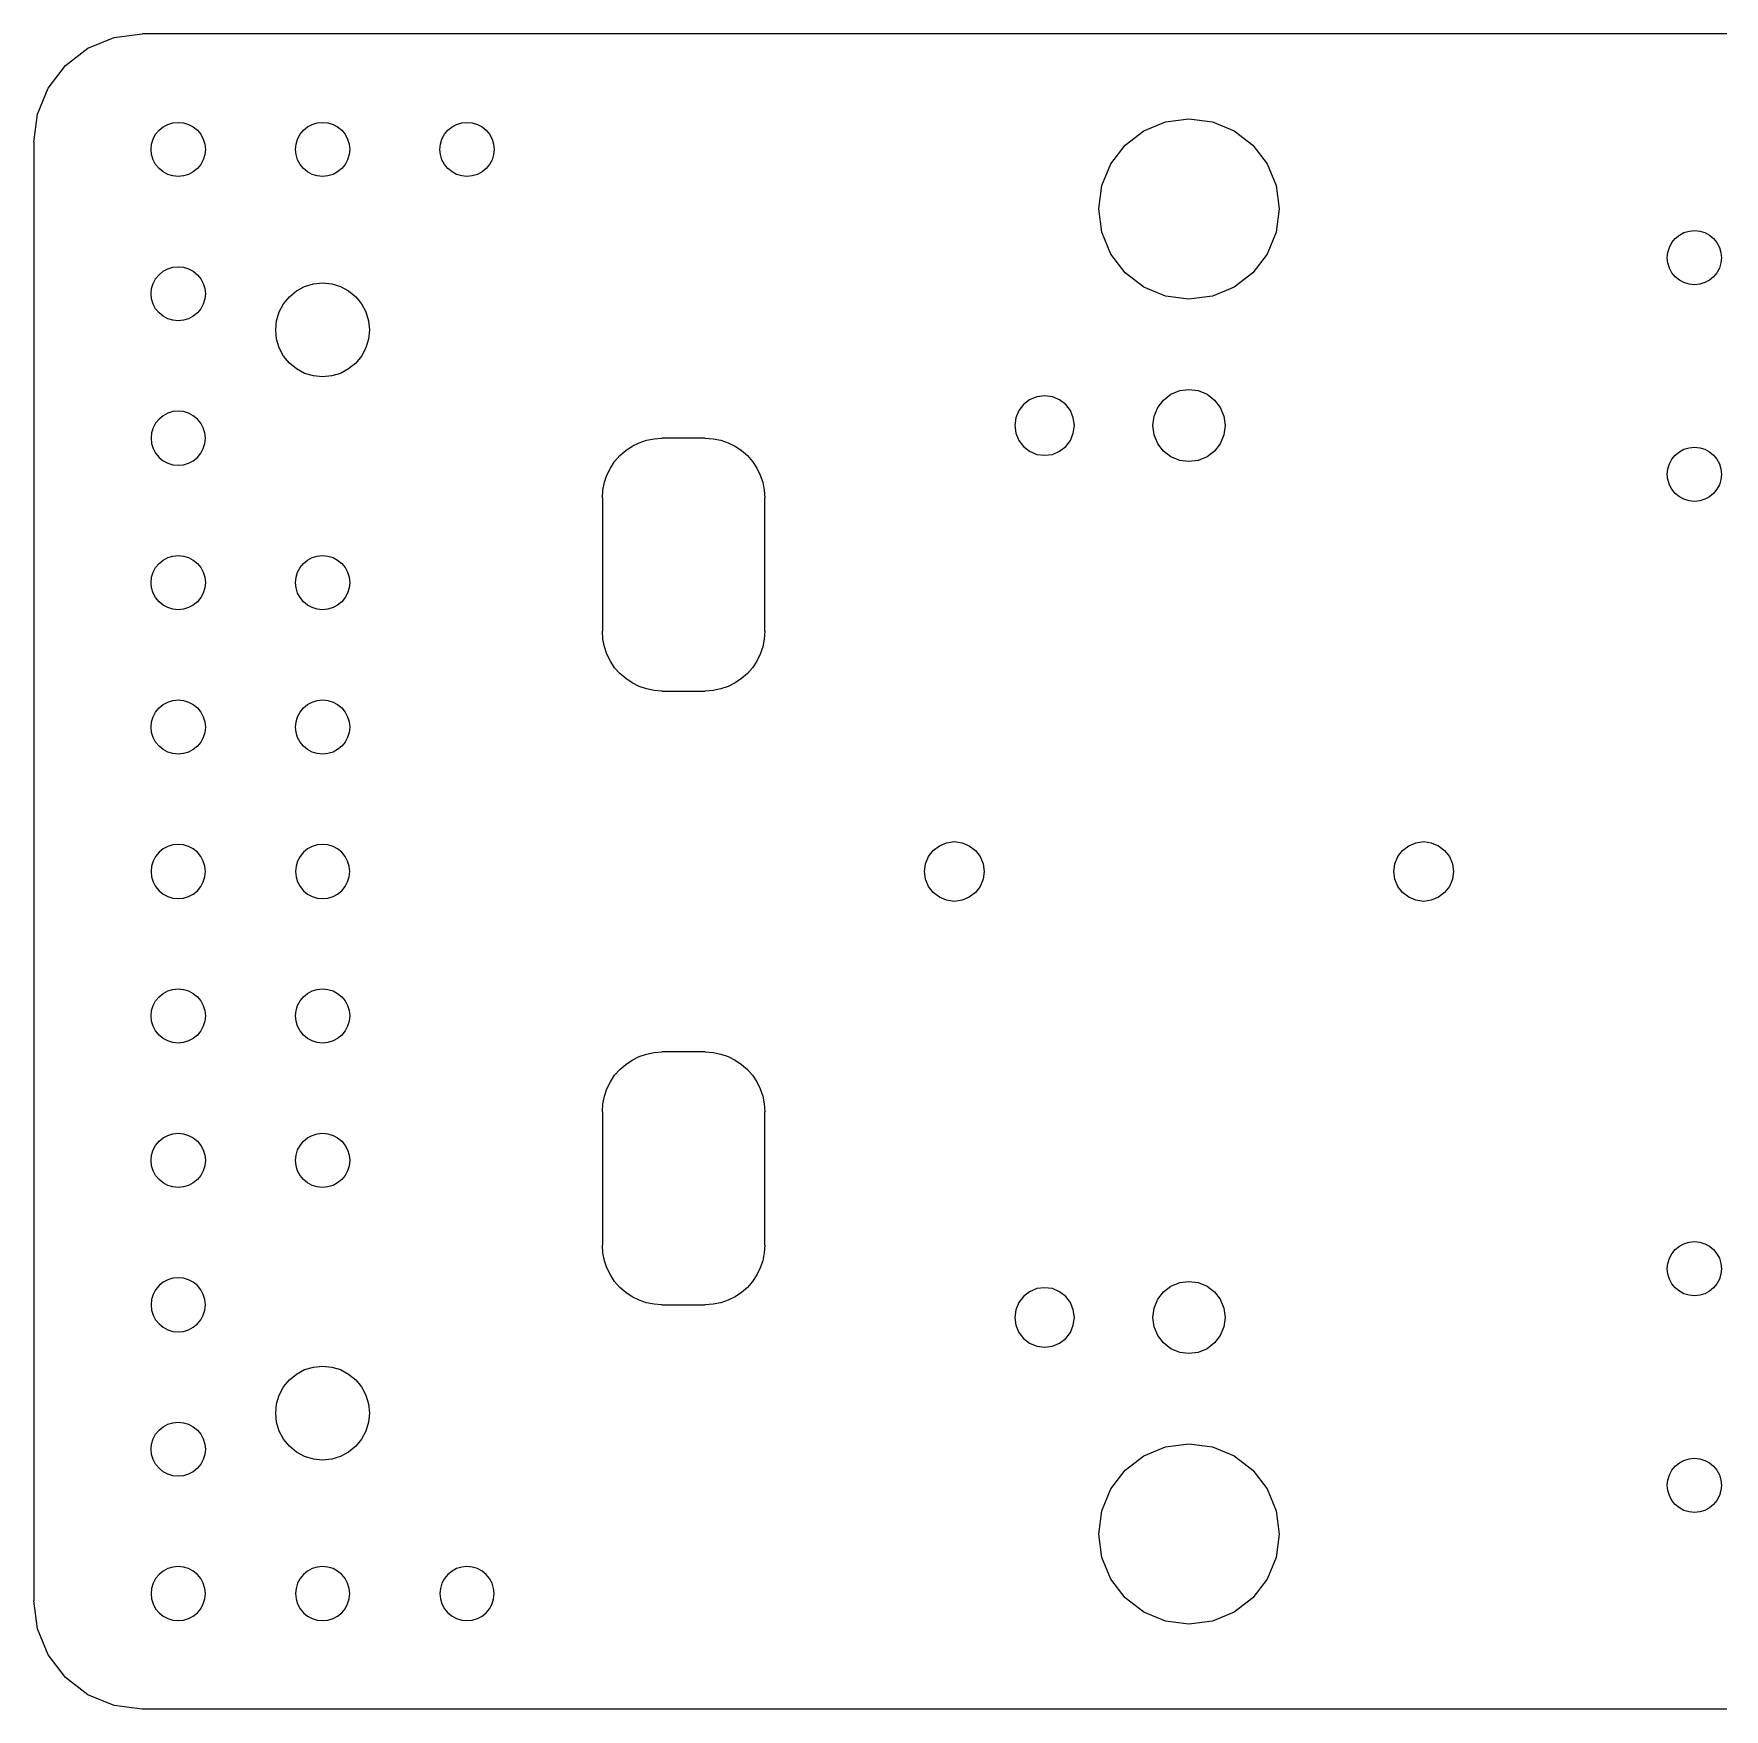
# Model space of a CAD drawing. Extents: x -207 to 207, y -72 to 72.
# Drawn here: x -206.8 to -100.4, y -52.7 to 52.7 of the extents above; entities that cross this region are included whole.
import ezdxf

# ---------------------------------------------------------------- set-up
doc = ezdxf.new("R2010")
doc.units = 0
doc.layers.get('0').update_dxf_attribs({"linetype": 'CONTINUOUS'})

msp = doc.modelspace()

# ---------------------------------------------------------------- linework, layer by layer
for p, q in [((-203.43, 51.82), (-201.79, 52.5)), ((-201.79, 52.5), (-200.02, 52.73)), ((-100.24, 52.73), (-200.02, 52.73)), ((-204.84, 50.74), (-203.43, 51.82)), ((-205.93, 49.32), (-204.84, 50.74)), ((-206.61, 47.68), (-205.93, 49.32)), ((-206.84, 45.91), (-206.61, 47.68)), ((-198.95, 46.66), (-198.7, 46.88)), ((-198.7, 46.88), (-198.4, 47.03)), ((-198.4, 47.03), (-198.08, 47.13)), ((-198.08, 47.13), (-197.75, 47.16)), ((-197.75, 47.16), (-197.42, 47.13)), ((-197.42, 47.13), (-197.1, 47.03)), ((-197.1, 47.03), (-196.8, 46.88)), ((-196.8, 46.88), (-196.54, 46.66)), ((-189.86, 46.66), (-189.6, 46.88)), ((-189.6, 46.88), (-189.31, 47.03)), ((-189.31, 47.03), (-188.99, 47.13)), ((-188.99, 47.13), (-188.66, 47.16)), ((-188.66, 47.16), (-188.32, 47.13)), ((-188.32, 47.13), (-188, 47.03)), ((-188, 47.03), (-187.71, 46.88)), ((-187.71, 46.88), (-187.45, 46.66)), ((-180.77, 46.66), (-180.51, 46.88)), ((-180.51, 46.88), (-180.22, 47.03)), ((-180.22, 47.03), (-179.9, 47.13)), ((-179.9, 47.13), (-179.57, 47.16)), ((-179.57, 47.16), (-179.23, 47.13)), ((-179.23, 47.13), (-178.91, 47.03)), ((-178.91, 47.03), (-178.62, 46.88)), ((-178.62, 46.88), (-178.36, 46.66)), ((-136.95, 46.63), (-135.58, 47.2)), ((-135.58, 47.2), (-134.11, 47.39)), ((-134.11, 47.39), (-132.63, 47.2)), ((-132.63, 47.2), (-131.26, 46.63)), ((-206.84, 45.91), (-206.84, -45.91)), ((-199.45, 45.46), (-199.42, 45.79)), ((-199.42, 45.79), (-199.32, 46.11)), ((-199.32, 46.11), (-199.17, 46.41)), ((-199.17, 46.41), (-198.95, 46.66)), ((-196.54, 46.66), (-196.33, 46.41)), ((-196.33, 46.41), (-196.17, 46.11)), ((-196.17, 46.11), (-196.08, 45.79)), ((-196.08, 45.79), (-196.04, 45.46)), ((-190.36, 45.46), (-190.33, 45.79)), ((-190.33, 45.79), (-190.23, 46.11)), ((-190.23, 46.11), (-190.07, 46.41)), ((-190.07, 46.41), (-189.86, 46.66)), ((-187.45, 46.66), (-187.24, 46.41)), ((-187.24, 46.41), (-187.08, 46.11)), ((-187.08, 46.11), (-186.98, 45.79)), ((-186.98, 45.79), (-186.95, 45.46)), ((-181.27, 45.46), (-181.24, 45.79)), ((-181.24, 45.79), (-181.14, 46.11)), ((-181.14, 46.11), (-180.98, 46.41)), ((-180.98, 46.41), (-180.77, 46.66)), ((-178.36, 46.66), (-178.15, 46.41)), ((-178.15, 46.41), (-177.99, 46.11)), ((-177.99, 46.11), (-177.89, 45.79)), ((-177.89, 45.79), (-177.86, 45.46)), ((-138.12, 45.73), (-136.95, 46.63)), ((-131.26, 46.63), (-130.09, 45.73)), ((-199.42, 45.13), (-199.45, 45.46)), ((-199.32, 44.81), (-199.42, 45.13)), ((-199.17, 44.51), (-199.32, 44.81)), ((-196.17, 44.81), (-196.33, 44.51)), ((-196.08, 45.13), (-196.17, 44.81)), ((-196.04, 45.46), (-196.08, 45.13)), ((-190.33, 45.13), (-190.36, 45.46)), ((-190.23, 44.81), (-190.33, 45.13)), ((-190.07, 44.51), (-190.23, 44.81)), ((-187.08, 44.81), (-187.24, 44.51)), ((-186.98, 45.13), (-187.08, 44.81)), ((-186.95, 45.46), (-186.98, 45.13)), ((-181.24, 45.13), (-181.27, 45.46)), ((-181.14, 44.81), (-181.24, 45.13)), ((-180.98, 44.51), (-181.14, 44.81)), ((-177.99, 44.81), (-178.15, 44.51)), ((-177.89, 45.13), (-177.99, 44.81)), ((-177.86, 45.46), (-177.89, 45.13)), ((-139.03, 44.55), (-138.12, 45.73)), ((-130.09, 45.73), (-129.18, 44.55)), ((-198.95, 44.25), (-199.17, 44.51)), ((-198.7, 44.04), (-198.95, 44.25)), ((-198.4, 43.88), (-198.7, 44.04)), ((-198.08, 43.79), (-198.4, 43.88)), ((-197.75, 43.75), (-198.08, 43.79)), ((-197.42, 43.79), (-197.75, 43.75)), ((-197.1, 43.88), (-197.42, 43.79)), ((-196.8, 44.04), (-197.1, 43.88)), ((-196.54, 44.25), (-196.8, 44.04)), ((-196.33, 44.51), (-196.54, 44.25)), ((-189.86, 44.25), (-190.07, 44.51)), ((-189.6, 44.04), (-189.86, 44.25)), ((-189.31, 43.88), (-189.6, 44.04)), ((-188.99, 43.79), (-189.31, 43.88)), ((-188.66, 43.75), (-188.99, 43.79)), ((-188.32, 43.79), (-188.66, 43.75)), ((-188, 43.88), (-188.32, 43.79)), ((-187.71, 44.04), (-188, 43.88)), ((-187.45, 44.25), (-187.71, 44.04)), ((-187.24, 44.51), (-187.45, 44.25)), ((-180.77, 44.25), (-180.98, 44.51)), ((-180.51, 44.04), (-180.77, 44.25)), ((-180.22, 43.88), (-180.51, 44.04)), ((-179.9, 43.79), (-180.22, 43.88)), ((-179.57, 43.75), (-179.9, 43.79)), ((-179.23, 43.79), (-179.57, 43.75)), ((-178.91, 43.88), (-179.23, 43.79)), ((-178.62, 44.04), (-178.91, 43.88)), ((-178.36, 44.25), (-178.62, 44.04)), ((-178.15, 44.51), (-178.36, 44.25)), ((-139.59, 43.18), (-139.03, 44.55)), ((-129.18, 44.55), (-128.62, 43.18)), ((-139.79, 41.71), (-139.59, 43.18)), ((-128.62, 43.18), (-128.42, 41.71)), ((-139.59, 40.24), (-139.79, 41.71)), ((-128.42, 41.71), (-128.62, 40.24)), ((-139.03, 38.87), (-139.59, 40.24)), ((-128.62, 40.24), (-129.18, 38.87)), ((-103.86, 39.29), (-103.7, 39.59)), ((-103.7, 39.59), (-103.49, 39.85)), ((-103.49, 39.85), (-103.23, 40.06)), ((-103.23, 40.06), (-102.94, 40.22)), ((-102.94, 40.22), (-102.62, 40.31)), ((-102.62, 40.31), (-102.28, 40.35)), ((-102.28, 40.35), (-101.95, 40.31)), ((-101.95, 40.31), (-101.63, 40.22)), ((-101.63, 40.22), (-101.34, 40.06)), ((-101.34, 40.06), (-101.08, 39.85)), ((-101.08, 39.85), (-100.87, 39.59)), ((-100.87, 39.59), (-100.71, 39.29)), ((-138.12, 37.69), (-139.03, 38.87)), ((-129.18, 38.87), (-130.09, 37.69)), ((-103.99, 38.64), (-103.96, 38.97)), ((-103.96, 38.31), (-103.99, 38.64)), ((-103.96, 38.97), (-103.86, 39.29)), ((-100.71, 39.29), (-100.61, 38.97)), ((-100.61, 38.97), (-100.58, 38.64)), ((-100.58, 38.64), (-100.61, 38.31)), ((-199.32, 37.02), (-199.17, 37.31)), ((-199.17, 37.31), (-198.95, 37.57)), ((-198.95, 37.57), (-198.7, 37.79)), ((-198.7, 37.79), (-198.4, 37.94)), ((-198.4, 37.94), (-198.08, 38.04)), ((-198.08, 38.04), (-197.75, 38.07)), ((-197.75, 38.07), (-197.42, 38.04)), ((-197.42, 38.04), (-197.1, 37.94)), ((-197.1, 37.94), (-196.8, 37.79)), ((-196.8, 37.79), (-196.54, 37.57)), ((-196.54, 37.57), (-196.33, 37.31)), ((-196.33, 37.31), (-196.17, 37.02)), ((-136.95, 36.79), (-138.12, 37.69)), ((-130.09, 37.69), (-131.26, 36.79)), ((-103.86, 37.99), (-103.96, 38.31)), ((-103.7, 37.69), (-103.86, 37.99)), ((-103.49, 37.44), (-103.7, 37.69)), ((-103.23, 37.22), (-103.49, 37.44)), ((-101.08, 37.44), (-101.34, 37.22)), ((-100.87, 37.69), (-101.08, 37.44)), ((-100.71, 37.99), (-100.87, 37.69)), ((-100.61, 38.31), (-100.71, 37.99)), ((-199.45, 36.37), (-199.42, 36.7)), ((-199.42, 36.04), (-199.45, 36.37)), ((-199.42, 36.7), (-199.32, 37.02)), ((-196.17, 37.02), (-196.08, 36.7)), ((-196.08, 36.7), (-196.04, 36.37)), ((-196.04, 36.37), (-196.08, 36.04)), ((-190.75, 36.18), (-190.3, 36.55)), ((-190.3, 36.55), (-189.79, 36.82)), ((-189.79, 36.82), (-189.23, 36.99)), ((-189.23, 36.99), (-188.66, 37.05)), ((-188.66, 37.05), (-188.08, 36.99)), ((-188.08, 36.99), (-187.53, 36.82)), ((-187.53, 36.82), (-187.02, 36.55)), ((-187.02, 36.55), (-186.57, 36.18)), ((-135.58, 36.22), (-136.95, 36.79)), ((-134.11, 36.03), (-135.58, 36.22)), ((-132.63, 36.22), (-134.11, 36.03)), ((-131.26, 36.79), (-132.63, 36.22)), ((-102.94, 37.07), (-103.23, 37.22)), ((-102.62, 36.97), (-102.94, 37.07)), ((-102.28, 36.94), (-102.62, 36.97)), ((-101.95, 36.97), (-102.28, 36.94)), ((-101.63, 37.07), (-101.95, 36.97)), ((-101.34, 37.22), (-101.63, 37.07)), ((-199.32, 35.72), (-199.42, 36.04)), ((-199.17, 35.42), (-199.32, 35.72)), ((-198.95, 35.16), (-199.17, 35.42)), ((-198.7, 34.95), (-198.95, 35.16)), ((-196.54, 35.16), (-196.8, 34.95)), ((-196.33, 35.42), (-196.54, 35.16)), ((-196.17, 35.72), (-196.33, 35.42)), ((-196.08, 36.04), (-196.17, 35.72)), ((-191.56, 34.67), (-191.39, 35.23)), ((-191.39, 35.23), (-191.11, 35.74)), ((-191.11, 35.74), (-190.75, 36.18)), ((-186.57, 36.18), (-186.2, 35.74)), ((-186.2, 35.74), (-185.93, 35.23)), ((-185.93, 35.23), (-185.76, 34.67)), ((-198.4, 34.79), (-198.7, 34.95)), ((-198.08, 34.7), (-198.4, 34.79)), ((-197.75, 34.66), (-198.08, 34.7)), ((-197.42, 34.7), (-197.75, 34.66)), ((-197.1, 34.79), (-197.42, 34.7)), ((-196.8, 34.95), (-197.1, 34.79)), ((-191.61, 34.09), (-191.56, 34.67)), ((-191.56, 33.52), (-191.61, 34.09)), ((-185.76, 34.67), (-185.7, 34.09)), ((-185.7, 34.09), (-185.76, 33.52)), ((-191.39, 32.96), (-191.56, 33.52)), ((-185.76, 33.52), (-185.93, 32.96)), ((-191.11, 32.45), (-191.39, 32.96)), ((-190.75, 32.01), (-191.11, 32.45)), ((-190.3, 31.64), (-190.75, 32.01)), ((-186.57, 32.01), (-187.02, 31.64)), ((-186.2, 32.45), (-186.57, 32.01)), ((-185.93, 32.96), (-186.2, 32.45)), ((-189.79, 31.36), (-190.3, 31.64)), ((-189.23, 31.2), (-189.79, 31.36)), ((-188.66, 31.14), (-189.23, 31.2)), ((-188.08, 31.2), (-188.66, 31.14)), ((-187.53, 31.36), (-188.08, 31.2)), ((-187.02, 31.64), (-187.53, 31.36)), ((-143.68, 29.88), (-144.14, 29.7)), ((-143.2, 29.95), (-143.68, 29.88)), ((-142.71, 29.88), (-143.2, 29.95)), ((-142.26, 29.7), (-142.71, 29.88)), ((-135.71, 29.68), (-135.24, 30.04)), ((-135.24, 30.04), (-134.69, 30.27)), ((-134.69, 30.27), (-134.11, 30.34)), ((-134.11, 30.34), (-133.52, 30.27)), ((-133.52, 30.27), (-132.97, 30.04)), ((-132.97, 30.04), (-132.5, 29.68)), ((-198.4, 28.85), (-198.7, 28.69)), ((-198.08, 28.95), (-198.4, 28.85)), ((-197.75, 28.98), (-198.08, 28.95)), ((-197.42, 28.95), (-197.75, 28.98)), ((-197.1, 28.85), (-197.42, 28.95)), ((-196.8, 28.69), (-197.1, 28.85)), ((-144.82, 29.01), (-145.01, 28.56)), ((-144.52, 29.4), (-144.82, 29.01)), ((-144.14, 29.7), (-144.52, 29.4)), ((-141.87, 29.4), (-142.26, 29.7)), ((-141.57, 29.01), (-141.87, 29.4)), ((-141.39, 28.56), (-141.57, 29.01)), ((-136.3, 28.66), (-136.07, 29.21)), ((-136.07, 29.21), (-135.71, 29.68)), ((-132.5, 29.68), (-132.14, 29.21)), ((-132.14, 29.21), (-131.91, 28.66)), ((-199.32, 27.93), (-199.42, 27.61)), ((-199.17, 28.22), (-199.32, 27.93)), ((-198.95, 28.48), (-199.17, 28.22)), ((-198.7, 28.69), (-198.95, 28.48)), ((-196.54, 28.48), (-196.8, 28.69)), ((-196.33, 28.22), (-196.54, 28.48)), ((-196.17, 27.93), (-196.33, 28.22)), ((-196.08, 27.61), (-196.17, 27.93)), ((-145.01, 28.56), (-145.07, 28.07)), ((-145.07, 28.07), (-145.01, 27.59)), ((-141.32, 28.07), (-141.39, 28.56)), ((-141.39, 27.59), (-141.32, 28.07)), ((-136.38, 28.07), (-136.3, 28.66)), ((-136.3, 27.48), (-136.38, 28.07)), ((-131.91, 28.66), (-131.83, 28.07)), ((-131.83, 28.07), (-131.91, 27.48)), ((-199.42, 27.61), (-199.45, 27.28)), ((-199.45, 27.28), (-199.42, 26.94)), ((-199.42, 26.94), (-199.32, 26.62)), ((-199.32, 26.62), (-199.17, 26.33)), ((-196.33, 26.33), (-196.17, 26.62)), ((-196.17, 26.62), (-196.08, 26.94)), ((-196.04, 27.28), (-196.08, 27.61)), ((-196.08, 26.94), (-196.04, 27.28)), ((-169.57, 26.5), (-169.17, 26.77)), ((-169.17, 26.77), (-168.73, 26.99)), ((-168.73, 26.99), (-168.26, 27.15)), ((-168.26, 27.15), (-167.78, 27.24)), ((-167.78, 27.24), (-167.29, 27.28)), ((-164.56, 27.28), (-167.29, 27.28)), ((-164.56, 27.28), (-164.07, 27.24)), ((-164.07, 27.24), (-163.59, 27.15)), ((-163.59, 27.15), (-163.13, 26.99)), ((-163.13, 26.99), (-162.69, 26.77)), ((-162.69, 26.77), (-162.28, 26.5)), ((-145.01, 27.59), (-144.82, 27.13)), ((-144.82, 27.13), (-144.52, 26.75)), ((-144.52, 26.75), (-144.14, 26.45)), ((-142.26, 26.45), (-141.87, 26.75)), ((-141.87, 26.75), (-141.57, 27.13)), ((-141.57, 27.13), (-141.39, 27.59)), ((-136.07, 26.93), (-136.3, 27.48)), ((-135.71, 26.46), (-136.07, 26.93)), ((-132.14, 26.93), (-132.5, 26.46)), ((-131.91, 27.48), (-132.14, 26.93)), ((-102.94, 26.58), (-102.62, 26.67)), ((-102.62, 26.67), (-102.28, 26.71)), ((-102.28, 26.71), (-101.95, 26.67)), ((-101.95, 26.67), (-101.63, 26.58)), ((-199.17, 26.33), (-198.95, 26.07)), ((-198.95, 26.07), (-198.7, 25.86)), ((-198.7, 25.86), (-198.4, 25.7)), ((-198.4, 25.7), (-198.08, 25.6)), ((-198.08, 25.6), (-197.75, 25.57)), ((-197.75, 25.57), (-197.42, 25.6)), ((-197.42, 25.6), (-197.1, 25.7)), ((-197.1, 25.7), (-196.8, 25.86)), ((-196.8, 25.86), (-196.54, 26.07)), ((-196.54, 26.07), (-196.33, 26.33)), ((-170.54, 25.4), (-170.27, 25.81)), ((-170.27, 25.81), (-169.94, 26.18)), ((-169.94, 26.18), (-169.57, 26.5)), ((-162.28, 26.5), (-161.91, 26.18)), ((-161.91, 26.18), (-161.59, 25.81)), ((-161.59, 25.81), (-161.32, 25.4)), ((-144.14, 26.45), (-143.68, 26.26)), ((-143.68, 26.26), (-143.2, 26.2)), ((-143.2, 26.2), (-142.71, 26.26)), ((-142.71, 26.26), (-142.26, 26.45)), ((-135.24, 26.1), (-135.71, 26.46)), ((-134.69, 25.88), (-135.24, 26.1)), ((-134.11, 25.8), (-134.69, 25.88)), ((-133.52, 25.88), (-134.11, 25.8)), ((-132.97, 26.1), (-133.52, 25.88)), ((-132.5, 26.46), (-132.97, 26.1)), ((-103.96, 25.34), (-103.86, 25.66)), ((-103.86, 25.66), (-103.7, 25.95)), ((-103.7, 25.95), (-103.49, 26.21)), ((-103.49, 26.21), (-103.23, 26.42)), ((-103.23, 26.42), (-102.94, 26.58)), ((-101.63, 26.58), (-101.34, 26.42)), ((-101.34, 26.42), (-101.08, 26.21)), ((-101.08, 26.21), (-100.87, 25.95)), ((-100.87, 25.95), (-100.71, 25.66)), ((-100.71, 25.66), (-100.61, 25.34)), ((-171.01, 24.01), (-170.91, 24.5)), ((-170.91, 24.5), (-170.76, 24.96)), ((-170.76, 24.96), (-170.54, 25.4)), ((-161.32, 25.4), (-161.1, 24.96)), ((-161.1, 24.96), (-160.94, 24.5)), ((-160.94, 24.5), (-160.85, 24.01)), ((-103.99, 25), (-103.96, 25.34)), ((-103.96, 24.67), (-103.99, 25)), ((-103.86, 24.35), (-103.96, 24.67)), ((-100.61, 24.67), (-100.71, 24.35)), ((-100.61, 25.34), (-100.58, 25)), ((-100.58, 25), (-100.61, 24.67)), ((-171.04, 23.53), (-171.01, 24.01)), ((-171.04, 23.53), (-171.04, 15.12)), ((-160.85, 24.01), (-160.81, 23.53)), ((-160.81, 15.12), (-160.81, 23.53)), ((-103.7, 24.06), (-103.86, 24.35)), ((-103.49, 23.8), (-103.7, 24.06)), ((-103.23, 23.59), (-103.49, 23.8)), ((-102.94, 23.43), (-103.23, 23.59)), ((-102.62, 23.33), (-102.94, 23.43)), ((-101.63, 23.43), (-101.95, 23.33)), ((-101.34, 23.59), (-101.63, 23.43)), ((-101.08, 23.8), (-101.34, 23.59)), ((-100.87, 24.06), (-101.08, 23.8)), ((-100.71, 24.35), (-100.87, 24.06)), ((-102.28, 23.3), (-102.62, 23.33)), ((-101.95, 23.33), (-102.28, 23.3)), ((-199.17, 19.13), (-198.95, 19.39)), ((-198.95, 19.39), (-198.7, 19.6)), ((-198.7, 19.6), (-198.4, 19.76)), ((-198.4, 19.76), (-198.08, 19.86)), ((-198.08, 19.86), (-197.75, 19.89)), ((-197.75, 19.89), (-197.42, 19.86)), ((-197.42, 19.86), (-197.1, 19.76)), ((-197.1, 19.76), (-196.8, 19.6)), ((-196.8, 19.6), (-196.54, 19.39)), ((-196.54, 19.39), (-196.33, 19.13)), ((-190.07, 19.13), (-189.86, 19.39)), ((-189.86, 19.39), (-189.6, 19.6)), ((-189.6, 19.6), (-189.31, 19.76)), ((-189.31, 19.76), (-188.99, 19.86)), ((-188.99, 19.86), (-188.66, 19.89)), ((-188.66, 19.89), (-188.32, 19.86)), ((-188.32, 19.86), (-188, 19.76)), ((-188, 19.76), (-187.71, 19.6)), ((-187.71, 19.6), (-187.45, 19.39)), ((-187.45, 19.39), (-187.24, 19.13)), ((-199.45, 18.18), (-199.42, 18.52)), ((-199.42, 17.85), (-199.45, 18.18)), ((-199.42, 18.52), (-199.32, 18.84)), ((-199.32, 18.84), (-199.17, 19.13)), ((-196.33, 19.13), (-196.17, 18.84)), ((-196.17, 18.84), (-196.08, 18.52)), ((-196.08, 18.52), (-196.04, 18.18)), ((-196.04, 18.18), (-196.08, 17.85)), ((-190.36, 18.18), (-190.33, 18.52)), ((-190.33, 17.85), (-190.36, 18.18)), ((-190.33, 18.52), (-190.23, 18.84)), ((-190.23, 18.84), (-190.07, 19.13)), ((-187.24, 19.13), (-187.08, 18.84)), ((-187.08, 18.84), (-186.98, 18.52)), ((-186.98, 18.52), (-186.95, 18.18)), ((-186.95, 18.18), (-186.98, 17.85)), ((-199.32, 17.53), (-199.42, 17.85)), ((-199.17, 17.24), (-199.32, 17.53)), ((-198.95, 16.98), (-199.17, 17.24)), ((-196.33, 17.24), (-196.54, 16.98)), ((-196.17, 17.53), (-196.33, 17.24)), ((-196.08, 17.85), (-196.17, 17.53)), ((-190.23, 17.53), (-190.33, 17.85)), ((-190.07, 17.24), (-190.23, 17.53)), ((-189.86, 16.98), (-190.07, 17.24)), ((-187.24, 17.24), (-187.45, 16.98)), ((-187.08, 17.53), (-187.24, 17.24)), ((-186.98, 17.85), (-187.08, 17.53)), ((-198.7, 16.77), (-198.95, 16.98)), ((-198.4, 16.61), (-198.7, 16.77)), ((-198.08, 16.51), (-198.4, 16.61)), ((-197.75, 16.48), (-198.08, 16.51)), ((-197.42, 16.51), (-197.75, 16.48)), ((-197.1, 16.61), (-197.42, 16.51)), ((-196.8, 16.77), (-197.1, 16.61)), ((-196.54, 16.98), (-196.8, 16.77)), ((-189.6, 16.77), (-189.86, 16.98)), ((-189.31, 16.61), (-189.6, 16.77)), ((-188.99, 16.51), (-189.31, 16.61)), ((-188.66, 16.48), (-188.99, 16.51)), ((-188.32, 16.51), (-188.66, 16.48)), ((-188, 16.61), (-188.32, 16.51)), ((-187.71, 16.77), (-188, 16.61)), ((-187.45, 16.98), (-187.71, 16.77)), ((-171.01, 14.63), (-171.04, 15.12)), ((-160.81, 15.12), (-160.85, 14.63)), ((-170.91, 14.14), (-171.01, 14.63)), ((-170.76, 13.68), (-170.91, 14.14)), ((-160.94, 14.14), (-161.1, 13.68)), ((-160.85, 14.63), (-160.94, 14.14)), ((-170.54, 13.24), (-170.76, 13.68)), ((-170.27, 12.83), (-170.54, 13.24)), ((-169.94, 12.46), (-170.27, 12.83)), ((-161.59, 12.83), (-161.91, 12.46)), ((-161.32, 13.24), (-161.59, 12.83)), ((-161.1, 13.68), (-161.32, 13.24)), ((-169.57, 12.14), (-169.94, 12.46)), ((-169.17, 11.87), (-169.57, 12.14)), ((-168.73, 11.65), (-169.17, 11.87)), ((-162.69, 11.87), (-163.13, 11.65)), ((-162.28, 12.14), (-162.69, 11.87)), ((-161.91, 12.46), (-162.28, 12.14)), ((-198.7, 10.51), (-198.4, 10.67)), ((-198.4, 10.67), (-198.08, 10.76)), ((-198.08, 10.76), (-197.75, 10.8)), ((-197.75, 10.8), (-197.42, 10.76)), ((-197.42, 10.76), (-197.1, 10.67)), ((-197.1, 10.67), (-196.8, 10.51)), ((-189.6, 10.51), (-189.31, 10.67)), ((-189.31, 10.67), (-188.99, 10.76)), ((-188.99, 10.76), (-188.66, 10.8)), ((-188.66, 10.8), (-188.32, 10.76)), ((-188.32, 10.76), (-188, 10.67)), ((-188, 10.67), (-187.71, 10.51)), ((-168.26, 11.49), (-168.73, 11.65)), ((-167.78, 11.4), (-168.26, 11.49)), ((-167.29, 11.36), (-167.78, 11.4)), ((-167.29, 11.36), (-164.56, 11.36)), ((-164.07, 11.4), (-164.56, 11.36)), ((-163.59, 11.49), (-164.07, 11.4)), ((-163.13, 11.65), (-163.59, 11.49)), ((-199.42, 9.42), (-199.32, 9.74)), ((-199.32, 9.74), (-199.17, 10.04)), ((-199.17, 10.04), (-198.95, 10.3)), ((-198.95, 10.3), (-198.7, 10.51)), ((-196.8, 10.51), (-196.54, 10.3)), ((-196.54, 10.3), (-196.33, 10.04)), ((-196.33, 10.04), (-196.17, 9.74)), ((-196.17, 9.74), (-196.08, 9.42)), ((-190.33, 9.42), (-190.23, 9.74)), ((-190.23, 9.74), (-190.07, 10.04)), ((-190.07, 10.04), (-189.86, 10.3)), ((-189.86, 10.3), (-189.6, 10.51)), ((-187.71, 10.51), (-187.45, 10.3)), ((-187.45, 10.3), (-187.24, 10.04)), ((-187.24, 10.04), (-187.08, 9.74)), ((-187.08, 9.74), (-186.98, 9.42)), ((-199.45, 9.09), (-199.42, 9.42)), ((-199.42, 8.76), (-199.45, 9.09)), ((-199.32, 8.44), (-199.42, 8.76)), ((-196.08, 8.76), (-196.17, 8.44)), ((-196.08, 9.42), (-196.04, 9.09)), ((-196.04, 9.09), (-196.08, 8.76)), ((-190.36, 9.09), (-190.33, 9.42)), ((-190.33, 8.76), (-190.36, 9.09)), ((-190.23, 8.44), (-190.33, 8.76)), ((-186.98, 8.76), (-187.08, 8.44)), ((-186.98, 9.42), (-186.95, 9.09)), ((-186.95, 9.09), (-186.98, 8.76)), ((-199.17, 8.14), (-199.32, 8.44)), ((-198.95, 7.89), (-199.17, 8.14)), ((-198.7, 7.67), (-198.95, 7.89)), ((-198.4, 7.52), (-198.7, 7.67)), ((-198.08, 7.42), (-198.4, 7.52)), ((-197.1, 7.52), (-197.42, 7.42)), ((-196.8, 7.67), (-197.1, 7.52)), ((-196.54, 7.89), (-196.8, 7.67)), ((-196.33, 8.14), (-196.54, 7.89)), ((-196.17, 8.44), (-196.33, 8.14)), ((-190.07, 8.14), (-190.23, 8.44)), ((-189.86, 7.89), (-190.07, 8.14)), ((-189.6, 7.67), (-189.86, 7.89)), ((-189.31, 7.52), (-189.6, 7.67)), ((-188.99, 7.42), (-189.31, 7.52)), ((-188, 7.52), (-188.32, 7.42)), ((-187.71, 7.67), (-188, 7.52)), ((-187.45, 7.89), (-187.71, 7.67)), ((-187.24, 8.14), (-187.45, 7.89)), ((-187.08, 8.44), (-187.24, 8.14)), ((-197.75, 7.39), (-198.08, 7.42)), ((-197.42, 7.42), (-197.75, 7.39)), ((-188.66, 7.39), (-188.99, 7.42)), ((-188.32, 7.42), (-188.66, 7.39)), ((-198.95, 1.21), (-199.17, 0.95)), ((-198.7, 1.42), (-198.95, 1.21)), ((-198.4, 1.57), (-198.7, 1.42)), ((-198.08, 1.67), (-198.4, 1.57)), ((-197.75, 1.7), (-198.08, 1.67)), ((-197.42, 1.67), (-197.75, 1.7)), ((-197.1, 1.57), (-197.42, 1.67)), ((-196.8, 1.42), (-197.1, 1.57)), ((-196.54, 1.21), (-196.8, 1.42)), ((-196.33, 0.95), (-196.54, 1.21)), ((-189.86, 1.21), (-190.07, 0.95)), ((-189.6, 1.42), (-189.86, 1.21)), ((-189.31, 1.57), (-189.6, 1.42)), ((-188.99, 1.67), (-189.31, 1.57)), ((-188.66, 1.7), (-188.99, 1.67)), ((-188.32, 1.67), (-188.66, 1.7)), ((-188, 1.57), (-188.32, 1.67)), ((-187.71, 1.42), (-188, 1.57)), ((-187.45, 1.21), (-187.71, 1.42)), ((-187.24, 0.95), (-187.45, 1.21)), ((-150.5, 0.94), (-150.21, 1.33)), ((-150.21, 1.33), (-149.82, 1.62)), ((-149.82, 1.62), (-149.37, 1.81)), ((-149.37, 1.81), (-148.88, 1.88)), ((-148.88, 1.88), (-148.39, 1.81)), ((-148.39, 1.81), (-147.94, 1.62)), ((-147.94, 1.62), (-147.55, 1.33)), ((-147.55, 1.33), (-147.26, 0.94)), ((-120.96, 0.94), (-120.66, 1.33)), ((-120.66, 1.33), (-120.27, 1.62)), ((-120.27, 1.62), (-119.82, 1.81)), ((-119.82, 1.81), (-119.33, 1.88)), ((-119.33, 1.88), (-118.85, 1.81)), ((-118.85, 1.81), (-118.39, 1.62)), ((-118.39, 1.62), (-118.01, 1.33)), ((-118.01, 1.33), (-117.71, 0.94)), ((-199.42, 0.33), (-199.45, 0)), ((-199.32, 0.65), (-199.42, 0.33)), ((-199.17, 0.95), (-199.32, 0.65)), ((-196.17, 0.65), (-196.33, 0.95)), ((-196.08, 0.33), (-196.17, 0.65)), ((-196.04, 0), (-196.08, 0.33)), ((-190.33, 0.33), (-190.36, 0)), ((-190.23, 0.65), (-190.33, 0.33)), ((-190.07, 0.95), (-190.23, 0.65)), ((-187.08, 0.65), (-187.24, 0.95)), ((-186.98, 0.33), (-187.08, 0.65)), ((-186.95, 0), (-186.98, 0.33)), ((-150.76, 0), (-150.69, 0.49)), ((-150.69, 0.49), (-150.5, 0.94)), ((-147.26, 0.94), (-147.07, 0.49)), ((-147.07, 0.49), (-147, 0)), ((-121.21, 0), (-121.14, 0.49)), ((-121.14, 0.49), (-120.96, 0.94)), ((-117.71, 0.94), (-117.52, 0.49)), ((-117.52, 0.49), (-117.46, 0)), ((-199.45, 0), (-199.42, -0.33)), ((-199.42, -0.33), (-199.32, -0.65)), ((-199.32, -0.65), (-199.17, -0.95)), ((-199.17, -0.95), (-198.95, -1.21)), ((-196.54, -1.21), (-196.33, -0.95)), ((-196.33, -0.95), (-196.17, -0.65)), ((-196.17, -0.65), (-196.08, -0.33)), ((-196.08, -0.33), (-196.04, 0)), ((-190.36, 0), (-190.33, -0.33)), ((-190.33, -0.33), (-190.23, -0.65)), ((-190.23, -0.65), (-190.07, -0.95)), ((-190.07, -0.95), (-189.86, -1.21)), ((-187.45, -1.21), (-187.24, -0.95)), ((-187.24, -0.95), (-187.08, -0.65)), ((-187.08, -0.65), (-186.98, -0.33)), ((-186.98, -0.33), (-186.95, 0)), ((-150.69, -0.49), (-150.76, 0)), ((-150.5, -0.94), (-150.69, -0.49)), ((-150.21, -1.33), (-150.5, -0.94)), ((-147.26, -0.94), (-147.55, -1.33)), ((-147.07, -0.49), (-147.26, -0.94)), ((-147, 0), (-147.07, -0.49)), ((-121.14, -0.49), (-121.21, 0)), ((-120.96, -0.94), (-121.14, -0.49)), ((-120.66, -1.33), (-120.96, -0.94)), ((-117.71, -0.94), (-118.01, -1.33)), ((-117.52, -0.49), (-117.71, -0.94)), ((-117.46, 0), (-117.52, -0.49)), ((-198.95, -1.21), (-198.7, -1.42)), ((-198.7, -1.42), (-198.4, -1.57)), ((-198.4, -1.57), (-198.08, -1.67)), ((-198.08, -1.67), (-197.75, -1.7)), ((-197.75, -1.7), (-197.42, -1.67)), ((-197.42, -1.67), (-197.1, -1.57)), ((-197.1, -1.57), (-196.8, -1.42)), ((-196.8, -1.42), (-196.54, -1.21)), ((-189.86, -1.21), (-189.6, -1.42)), ((-189.6, -1.42), (-189.31, -1.57)), ((-189.31, -1.57), (-188.99, -1.67)), ((-188.99, -1.67), (-188.66, -1.7)), ((-188.66, -1.7), (-188.32, -1.67)), ((-188.32, -1.67), (-188, -1.57)), ((-188, -1.57), (-187.71, -1.42)), ((-187.71, -1.42), (-187.45, -1.21)), ((-149.82, -1.62), (-150.21, -1.33)), ((-149.37, -1.81), (-149.82, -1.62)), ((-148.88, -1.88), (-149.37, -1.81)), ((-148.39, -1.81), (-148.88, -1.88)), ((-147.94, -1.62), (-148.39, -1.81)), ((-147.55, -1.33), (-147.94, -1.62)), ((-120.27, -1.62), (-120.66, -1.33)), ((-119.82, -1.81), (-120.27, -1.62)), ((-119.33, -1.88), (-119.82, -1.81)), ((-118.85, -1.81), (-119.33, -1.88)), ((-118.39, -1.62), (-118.85, -1.81)), ((-118.01, -1.33), (-118.39, -1.62)), ((-198.4, -7.52), (-198.08, -7.42)), ((-198.08, -7.42), (-197.75, -7.39)), ((-197.75, -7.39), (-197.42, -7.42)), ((-197.42, -7.42), (-197.1, -7.52)), ((-189.31, -7.52), (-188.99, -7.42)), ((-188.99, -7.42), (-188.66, -7.39)), ((-188.66, -7.39), (-188.32, -7.42)), ((-188.32, -7.42), (-188, -7.52)), ((-199.42, -8.76), (-199.32, -8.44)), ((-199.32, -8.44), (-199.17, -8.14)), ((-199.17, -8.14), (-198.95, -7.89)), ((-198.95, -7.89), (-198.7, -7.67)), ((-198.7, -7.67), (-198.4, -7.52)), ((-197.1, -7.52), (-196.8, -7.67)), ((-196.8, -7.67), (-196.54, -7.89)), ((-196.54, -7.89), (-196.33, -8.14)), ((-196.33, -8.14), (-196.17, -8.44)), ((-196.17, -8.44), (-196.08, -8.76)), ((-190.33, -8.76), (-190.23, -8.44)), ((-190.23, -8.44), (-190.07, -8.14)), ((-190.07, -8.14), (-189.86, -7.89)), ((-189.86, -7.89), (-189.6, -7.67)), ((-189.6, -7.67), (-189.31, -7.52)), ((-188, -7.52), (-187.71, -7.67)), ((-187.71, -7.67), (-187.45, -7.89)), ((-187.45, -7.89), (-187.24, -8.14)), ((-187.24, -8.14), (-187.08, -8.44)), ((-187.08, -8.44), (-186.98, -8.76)), ((-199.45, -9.09), (-199.42, -8.76)), ((-199.42, -9.42), (-199.45, -9.09)), ((-199.32, -9.74), (-199.42, -9.42)), ((-196.08, -9.42), (-196.17, -9.74)), ((-196.08, -8.76), (-196.04, -9.09)), ((-196.04, -9.09), (-196.08, -9.42)), ((-190.36, -9.09), (-190.33, -8.76)), ((-190.33, -9.42), (-190.36, -9.09)), ((-190.23, -9.74), (-190.33, -9.42)), ((-186.98, -9.42), (-187.08, -9.74)), ((-186.98, -8.76), (-186.95, -9.09)), ((-186.95, -9.09), (-186.98, -9.42)), ((-199.17, -10.04), (-199.32, -9.74)), ((-198.95, -10.3), (-199.17, -10.04)), ((-198.7, -10.51), (-198.95, -10.3)), ((-198.4, -10.67), (-198.7, -10.51)), ((-196.8, -10.51), (-197.1, -10.67)), ((-196.54, -10.3), (-196.8, -10.51)), ((-196.33, -10.04), (-196.54, -10.3)), ((-196.17, -9.74), (-196.33, -10.04)), ((-190.07, -10.04), (-190.23, -9.74)), ((-189.86, -10.3), (-190.07, -10.04)), ((-189.6, -10.51), (-189.86, -10.3)), ((-189.31, -10.67), (-189.6, -10.51)), ((-187.71, -10.51), (-188, -10.67)), ((-187.45, -10.3), (-187.71, -10.51)), ((-187.24, -10.04), (-187.45, -10.3)), ((-187.08, -9.74), (-187.24, -10.04)), ((-198.08, -10.76), (-198.4, -10.67)), ((-197.75, -10.8), (-198.08, -10.76)), ((-197.42, -10.76), (-197.75, -10.8)), ((-197.1, -10.67), (-197.42, -10.76)), ((-188.99, -10.76), (-189.31, -10.67)), ((-188.66, -10.8), (-188.99, -10.76)), ((-188.32, -10.76), (-188.66, -10.8)), ((-188, -10.67), (-188.32, -10.76)), ((-169.17, -11.87), (-168.73, -11.65)), ((-168.73, -11.65), (-168.26, -11.49)), ((-168.26, -11.49), (-167.78, -11.4)), ((-167.78, -11.4), (-167.29, -11.36)), ((-164.56, -11.36), (-167.29, -11.36)), ((-164.56, -11.36), (-164.07, -11.4)), ((-164.07, -11.4), (-163.59, -11.49)), ((-163.59, -11.49), (-163.13, -11.65)), ((-163.13, -11.65), (-162.69, -11.87)), ((-170.27, -12.83), (-169.94, -12.46)), ((-169.94, -12.46), (-169.57, -12.14)), ((-169.57, -12.14), (-169.17, -11.87)), ((-162.69, -11.87), (-162.28, -12.14)), ((-162.28, -12.14), (-161.91, -12.46)), ((-161.91, -12.46), (-161.59, -12.83)), ((-170.91, -14.14), (-170.76, -13.68)), ((-170.76, -13.68), (-170.54, -13.24)), ((-170.54, -13.24), (-170.27, -12.83)), ((-161.59, -12.83), (-161.32, -13.24)), ((-161.32, -13.24), (-161.1, -13.68)), ((-161.1, -13.68), (-160.94, -14.14)), ((-171.04, -15.12), (-171.01, -14.63)), ((-171.01, -14.63), (-170.91, -14.14)), ((-160.94, -14.14), (-160.85, -14.63)), ((-160.85, -14.63), (-160.81, -15.12)), ((-171.04, -15.12), (-171.04, -23.53)), ((-160.81, -23.53), (-160.81, -15.12)), ((-199.17, -17.24), (-198.95, -16.98)), ((-198.95, -16.98), (-198.7, -16.77)), ((-198.7, -16.77), (-198.4, -16.61)), ((-198.4, -16.61), (-198.08, -16.51)), ((-198.08, -16.51), (-197.75, -16.48)), ((-197.75, -16.48), (-197.42, -16.51)), ((-197.42, -16.51), (-197.1, -16.61)), ((-197.1, -16.61), (-196.8, -16.77)), ((-196.8, -16.77), (-196.54, -16.98)), ((-196.54, -16.98), (-196.33, -17.24)), ((-190.07, -17.24), (-189.86, -16.98)), ((-189.86, -16.98), (-189.6, -16.77)), ((-189.6, -16.77), (-189.31, -16.61)), ((-189.31, -16.61), (-188.99, -16.51)), ((-188.99, -16.51), (-188.66, -16.48)), ((-188.66, -16.48), (-188.32, -16.51)), ((-188.32, -16.51), (-188, -16.61)), ((-188, -16.61), (-187.71, -16.77)), ((-187.71, -16.77), (-187.45, -16.98)), ((-187.45, -16.98), (-187.24, -17.24)), ((-199.45, -18.18), (-199.42, -17.85)), ((-199.42, -17.85), (-199.32, -17.53)), ((-199.32, -17.53), (-199.17, -17.24)), ((-196.33, -17.24), (-196.17, -17.53)), ((-196.17, -17.53), (-196.08, -17.85)), ((-196.08, -17.85), (-196.04, -18.18)), ((-190.36, -18.18), (-190.33, -17.85)), ((-190.33, -17.85), (-190.23, -17.53)), ((-190.23, -17.53), (-190.07, -17.24)), ((-187.24, -17.24), (-187.08, -17.53)), ((-187.08, -17.53), (-186.98, -17.85)), ((-186.98, -17.85), (-186.95, -18.18)), ((-199.42, -18.52), (-199.45, -18.18)), ((-199.32, -18.84), (-199.42, -18.52)), ((-199.17, -19.13), (-199.32, -18.84)), ((-198.95, -19.39), (-199.17, -19.13)), ((-196.33, -19.13), (-196.54, -19.39)), ((-196.17, -18.84), (-196.33, -19.13)), ((-196.08, -18.52), (-196.17, -18.84)), ((-196.04, -18.18), (-196.08, -18.52)), ((-190.33, -18.52), (-190.36, -18.18)), ((-190.23, -18.84), (-190.33, -18.52)), ((-190.07, -19.13), (-190.23, -18.84)), ((-189.86, -19.39), (-190.07, -19.13)), ((-187.24, -19.13), (-187.45, -19.39)), ((-187.08, -18.84), (-187.24, -19.13)), ((-186.98, -18.52), (-187.08, -18.84)), ((-186.95, -18.18), (-186.98, -18.52)), ((-198.7, -19.6), (-198.95, -19.39)), ((-198.4, -19.76), (-198.7, -19.6)), ((-198.08, -19.86), (-198.4, -19.76)), ((-197.75, -19.89), (-198.08, -19.86)), ((-197.42, -19.86), (-197.75, -19.89)), ((-197.1, -19.76), (-197.42, -19.86)), ((-196.8, -19.6), (-197.1, -19.76)), ((-196.54, -19.39), (-196.8, -19.6)), ((-189.6, -19.6), (-189.86, -19.39)), ((-189.31, -19.76), (-189.6, -19.6)), ((-188.99, -19.86), (-189.31, -19.76)), ((-188.66, -19.89), (-188.99, -19.86)), ((-188.32, -19.86), (-188.66, -19.89)), ((-188, -19.76), (-188.32, -19.86)), ((-187.71, -19.6), (-188, -19.76)), ((-187.45, -19.39), (-187.71, -19.6)), ((-102.94, -23.43), (-102.62, -23.33)), ((-102.62, -23.33), (-102.28, -23.3)), ((-102.28, -23.3), (-101.95, -23.33)), ((-101.95, -23.33), (-101.63, -23.43)), ((-171.01, -24.01), (-171.04, -23.53)), ((-170.91, -24.5), (-171.01, -24.01)), ((-160.85, -24.01), (-160.94, -24.5)), ((-160.81, -23.53), (-160.85, -24.01)), ((-103.96, -24.67), (-103.86, -24.35)), ((-103.86, -24.35), (-103.7, -24.06)), ((-103.7, -24.06), (-103.49, -23.8)), ((-103.49, -23.8), (-103.23, -23.59)), ((-103.23, -23.59), (-102.94, -23.43)), ((-101.63, -23.43), (-101.34, -23.59)), ((-101.34, -23.59), (-101.08, -23.8)), ((-101.08, -23.8), (-100.87, -24.06)), ((-100.87, -24.06), (-100.71, -24.35)), ((-100.71, -24.35), (-100.61, -24.67)), ((-170.76, -24.96), (-170.91, -24.5)), ((-170.54, -25.4), (-170.76, -24.96)), ((-170.27, -25.81), (-170.54, -25.4)), ((-161.32, -25.4), (-161.59, -25.81)), ((-161.1, -24.96), (-161.32, -25.4)), ((-160.94, -24.5), (-161.1, -24.96)), ((-103.99, -25), (-103.96, -24.67)), ((-103.96, -25.34), (-103.99, -25)), ((-103.86, -25.66), (-103.96, -25.34)), ((-100.61, -25.34), (-100.71, -25.66)), ((-100.61, -24.67), (-100.58, -25)), ((-100.58, -25), (-100.61, -25.34)), ((-199.17, -26.33), (-199.32, -26.62)), ((-198.95, -26.07), (-199.17, -26.33)), ((-198.7, -25.86), (-198.95, -26.07)), ((-198.4, -25.7), (-198.7, -25.86)), ((-198.08, -25.6), (-198.4, -25.7)), ((-197.75, -25.57), (-198.08, -25.6)), ((-197.42, -25.6), (-197.75, -25.57)), ((-197.1, -25.7), (-197.42, -25.6)), ((-196.8, -25.86), (-197.1, -25.7)), ((-196.54, -26.07), (-196.8, -25.86)), ((-196.33, -26.33), (-196.54, -26.07)), ((-196.17, -26.62), (-196.33, -26.33)), ((-169.94, -26.18), (-170.27, -25.81)), ((-169.57, -26.5), (-169.94, -26.18)), ((-169.17, -26.77), (-169.57, -26.5)), ((-162.28, -26.5), (-162.69, -26.77)), ((-161.91, -26.18), (-162.28, -26.5)), ((-161.59, -25.81), (-161.91, -26.18)), ((-144.14, -26.45), (-144.52, -26.75)), ((-143.68, -26.26), (-144.14, -26.45)), ((-143.2, -26.2), (-143.68, -26.26)), ((-142.71, -26.26), (-143.2, -26.2)), ((-142.26, -26.45), (-142.71, -26.26)), ((-141.87, -26.75), (-142.26, -26.45)), ((-136.07, -26.93), (-135.71, -26.46)), ((-135.71, -26.46), (-135.24, -26.1)), ((-135.24, -26.1), (-134.69, -25.88)), ((-134.69, -25.88), (-134.11, -25.8)), ((-134.11, -25.8), (-133.52, -25.88)), ((-133.52, -25.88), (-132.97, -26.1)), ((-132.97, -26.1), (-132.5, -26.46)), ((-132.5, -26.46), (-132.14, -26.93)), ((-103.7, -25.95), (-103.86, -25.66)), ((-103.49, -26.21), (-103.7, -25.95)), ((-103.23, -26.42), (-103.49, -26.21)), ((-102.94, -26.58), (-103.23, -26.42)), ((-102.62, -26.67), (-102.94, -26.58)), ((-101.63, -26.58), (-101.95, -26.67)), ((-101.34, -26.42), (-101.63, -26.58)), ((-101.08, -26.21), (-101.34, -26.42)), ((-100.87, -25.95), (-101.08, -26.21)), ((-100.71, -25.66), (-100.87, -25.95)), ((-199.42, -26.94), (-199.45, -27.28)), ((-199.45, -27.28), (-199.42, -27.61)), ((-199.32, -26.62), (-199.42, -26.94)), ((-199.42, -27.61), (-199.32, -27.93)), ((-196.08, -26.94), (-196.17, -26.62)), ((-196.17, -27.93), (-196.08, -27.61)), ((-196.04, -27.28), (-196.08, -26.94)), ((-196.08, -27.61), (-196.04, -27.28)), ((-168.73, -26.99), (-169.17, -26.77)), ((-168.26, -27.15), (-168.73, -26.99)), ((-167.78, -27.24), (-168.26, -27.15)), ((-167.29, -27.28), (-167.78, -27.24)), ((-167.29, -27.28), (-164.56, -27.28)), ((-164.07, -27.24), (-164.56, -27.28)), ((-163.59, -27.15), (-164.07, -27.24)), ((-163.13, -26.99), (-163.59, -27.15)), ((-162.69, -26.77), (-163.13, -26.99)), ((-145.01, -27.59), (-145.07, -28.07)), ((-144.82, -27.13), (-145.01, -27.59)), ((-144.52, -26.75), (-144.82, -27.13)), ((-141.57, -27.13), (-141.87, -26.75)), ((-141.39, -27.59), (-141.57, -27.13)), ((-141.32, -28.07), (-141.39, -27.59)), ((-136.38, -28.07), (-136.3, -27.48)), ((-136.3, -27.48), (-136.07, -26.93)), ((-132.14, -26.93), (-131.91, -27.48)), ((-131.91, -27.48), (-131.83, -28.07)), ((-102.28, -26.71), (-102.62, -26.67)), ((-101.95, -26.67), (-102.28, -26.71)), ((-199.32, -27.93), (-199.17, -28.22)), ((-199.17, -28.22), (-198.95, -28.48)), ((-198.95, -28.48), (-198.7, -28.69)), ((-198.7, -28.69), (-198.4, -28.85)), ((-197.1, -28.85), (-196.8, -28.69)), ((-196.8, -28.69), (-196.54, -28.48)), ((-196.54, -28.48), (-196.33, -28.22)), ((-196.33, -28.22), (-196.17, -27.93)), ((-145.07, -28.07), (-145.01, -28.56)), ((-145.01, -28.56), (-144.82, -29.01)), ((-141.57, -29.01), (-141.39, -28.56)), ((-141.39, -28.56), (-141.32, -28.07)), ((-136.3, -28.66), (-136.38, -28.07)), ((-136.07, -29.21), (-136.3, -28.66)), ((-131.91, -28.66), (-132.14, -29.21)), ((-131.83, -28.07), (-131.91, -28.66)), ((-198.4, -28.85), (-198.08, -28.95)), ((-198.08, -28.95), (-197.75, -28.98)), ((-197.75, -28.98), (-197.42, -28.95)), ((-197.42, -28.95), (-197.1, -28.85)), ((-144.82, -29.01), (-144.52, -29.4)), ((-144.52, -29.4), (-144.14, -29.7)), ((-144.14, -29.7), (-143.68, -29.88)), ((-142.71, -29.88), (-142.26, -29.7)), ((-142.26, -29.7), (-141.87, -29.4)), ((-141.87, -29.4), (-141.57, -29.01)), ((-135.71, -29.68), (-136.07, -29.21)), ((-135.24, -30.04), (-135.71, -29.68)), ((-132.5, -29.68), (-132.97, -30.04)), ((-132.14, -29.21), (-132.5, -29.68)), ((-143.68, -29.88), (-143.2, -29.95)), ((-143.2, -29.95), (-142.71, -29.88)), ((-134.69, -30.27), (-135.24, -30.04)), ((-134.11, -30.34), (-134.69, -30.27)), ((-133.52, -30.27), (-134.11, -30.34)), ((-132.97, -30.04), (-133.52, -30.27)), ((-190.75, -32.01), (-190.3, -31.64)), ((-190.3, -31.64), (-189.79, -31.36)), ((-189.79, -31.36), (-189.23, -31.2)), ((-189.23, -31.2), (-188.66, -31.14)), ((-188.66, -31.14), (-188.08, -31.2)), ((-188.08, -31.2), (-187.53, -31.36)), ((-187.53, -31.36), (-187.02, -31.64)), ((-187.02, -31.64), (-186.57, -32.01)), ((-191.56, -33.52), (-191.39, -32.96)), ((-191.39, -32.96), (-191.11, -32.45)), ((-191.11, -32.45), (-190.75, -32.01)), ((-186.57, -32.01), (-186.2, -32.45)), ((-186.2, -32.45), (-185.93, -32.96)), ((-185.93, -32.96), (-185.76, -33.52)), ((-191.61, -34.09), (-191.56, -33.52)), ((-185.76, -33.52), (-185.7, -34.09)), ((-198.95, -35.16), (-198.7, -34.95)), ((-198.7, -34.95), (-198.4, -34.79)), ((-198.4, -34.79), (-198.08, -34.7)), ((-198.08, -34.7), (-197.75, -34.66)), ((-197.75, -34.66), (-197.42, -34.7)), ((-197.42, -34.7), (-197.1, -34.79)), ((-197.1, -34.79), (-196.8, -34.95)), ((-196.8, -34.95), (-196.54, -35.16)), ((-191.56, -34.67), (-191.61, -34.09)), ((-191.39, -35.23), (-191.56, -34.67)), ((-185.76, -34.67), (-185.93, -35.23)), ((-185.7, -34.09), (-185.76, -34.67)), ((-199.45, -36.37), (-199.42, -36.04)), ((-199.42, -36.04), (-199.32, -35.72)), ((-199.32, -35.72), (-199.17, -35.42)), ((-199.17, -35.42), (-198.95, -35.16)), ((-196.54, -35.16), (-196.33, -35.42)), ((-196.33, -35.42), (-196.17, -35.72)), ((-196.17, -35.72), (-196.08, -36.04)), ((-196.08, -36.04), (-196.04, -36.37)), ((-191.11, -35.74), (-191.39, -35.23)), ((-190.75, -36.18), (-191.11, -35.74)), ((-190.3, -36.55), (-190.75, -36.18)), ((-186.57, -36.18), (-187.02, -36.55)), ((-186.2, -35.74), (-186.57, -36.18)), ((-185.93, -35.23), (-186.2, -35.74)), ((-135.58, -36.22), (-134.11, -36.03)), ((-134.11, -36.03), (-132.63, -36.22)), ((-199.42, -36.7), (-199.45, -36.37)), ((-199.32, -37.02), (-199.42, -36.7)), ((-199.17, -37.31), (-199.32, -37.02)), ((-196.17, -37.02), (-196.33, -37.31)), ((-196.08, -36.7), (-196.17, -37.02)), ((-196.04, -36.37), (-196.08, -36.7)), ((-189.79, -36.82), (-190.3, -36.55)), ((-189.23, -36.99), (-189.79, -36.82)), ((-188.66, -37.05), (-189.23, -36.99)), ((-188.08, -36.99), (-188.66, -37.05)), ((-187.53, -36.82), (-188.08, -36.99)), ((-187.02, -36.55), (-187.53, -36.82)), ((-138.12, -37.69), (-136.95, -36.79)), ((-136.95, -36.79), (-135.58, -36.22)), ((-132.63, -36.22), (-131.26, -36.79)), ((-131.26, -36.79), (-130.09, -37.69)), ((-103.49, -37.44), (-103.23, -37.22)), ((-103.23, -37.22), (-102.94, -37.07)), ((-102.94, -37.07), (-102.62, -36.97)), ((-102.62, -36.97), (-102.28, -36.94)), ((-102.28, -36.94), (-101.95, -36.97)), ((-101.95, -36.97), (-101.63, -37.07)), ((-101.63, -37.07), (-101.34, -37.22)), ((-101.34, -37.22), (-101.08, -37.44)), ((-198.95, -37.57), (-199.17, -37.31)), ((-198.7, -37.79), (-198.95, -37.57)), ((-198.4, -37.94), (-198.7, -37.79)), ((-198.08, -38.04), (-198.4, -37.94)), ((-197.75, -38.07), (-198.08, -38.04)), ((-197.42, -38.04), (-197.75, -38.07)), ((-197.1, -37.94), (-197.42, -38.04)), ((-196.8, -37.79), (-197.1, -37.94)), ((-196.54, -37.57), (-196.8, -37.79)), ((-196.33, -37.31), (-196.54, -37.57)), ((-139.03, -38.87), (-138.12, -37.69)), ((-130.09, -37.69), (-129.18, -38.87)), ((-103.99, -38.64), (-103.96, -38.31)), ((-103.96, -38.31), (-103.86, -37.99)), ((-103.86, -37.99), (-103.7, -37.69)), ((-103.7, -37.69), (-103.49, -37.44)), ((-101.08, -37.44), (-100.87, -37.69)), ((-100.87, -37.69), (-100.71, -37.99)), ((-100.71, -37.99), (-100.61, -38.31)), ((-100.61, -38.31), (-100.58, -38.64)), ((-139.59, -40.24), (-139.03, -38.87)), ((-129.18, -38.87), (-128.62, -40.24)), ((-103.96, -38.97), (-103.99, -38.64)), ((-103.86, -39.29), (-103.96, -38.97)), ((-103.7, -39.59), (-103.86, -39.29)), ((-100.71, -39.29), (-100.87, -39.59)), ((-100.61, -38.97), (-100.71, -39.29)), ((-100.58, -38.64), (-100.61, -38.97)), ((-139.79, -41.71), (-139.59, -40.24)), ((-128.62, -40.24), (-128.42, -41.71)), ((-103.49, -39.85), (-103.7, -39.59)), ((-103.23, -40.06), (-103.49, -39.85)), ((-102.94, -40.22), (-103.23, -40.06)), ((-102.62, -40.31), (-102.94, -40.22)), ((-102.28, -40.35), (-102.62, -40.31)), ((-101.95, -40.31), (-102.28, -40.35)), ((-101.63, -40.22), (-101.95, -40.31)), ((-101.34, -40.06), (-101.63, -40.22)), ((-101.08, -39.85), (-101.34, -40.06)), ((-100.87, -39.59), (-101.08, -39.85)), ((-139.59, -43.18), (-139.79, -41.71)), ((-128.42, -41.71), (-128.62, -43.18)), ((-139.03, -44.55), (-139.59, -43.18)), ((-128.62, -43.18), (-129.18, -44.55)), ((-199.17, -44.51), (-199.32, -44.81)), ((-198.95, -44.25), (-199.17, -44.51)), ((-198.7, -44.04), (-198.95, -44.25)), ((-198.4, -43.88), (-198.7, -44.04)), ((-198.08, -43.79), (-198.4, -43.88)), ((-197.75, -43.75), (-198.08, -43.79)), ((-197.42, -43.79), (-197.75, -43.75)), ((-197.1, -43.88), (-197.42, -43.79)), ((-196.8, -44.04), (-197.1, -43.88)), ((-196.54, -44.25), (-196.8, -44.04)), ((-196.33, -44.51), (-196.54, -44.25)), ((-196.17, -44.81), (-196.33, -44.51)), ((-190.07, -44.51), (-190.23, -44.81)), ((-189.86, -44.25), (-190.07, -44.51)), ((-189.6, -44.04), (-189.86, -44.25)), ((-189.31, -43.88), (-189.6, -44.04)), ((-188.99, -43.79), (-189.31, -43.88)), ((-188.66, -43.75), (-188.99, -43.79)), ((-188.32, -43.79), (-188.66, -43.75)), ((-188, -43.88), (-188.32, -43.79)), ((-187.71, -44.04), (-188, -43.88)), ((-187.45, -44.25), (-187.71, -44.04)), ((-187.24, -44.51), (-187.45, -44.25)), ((-187.08, -44.81), (-187.24, -44.51)), ((-180.98, -44.51), (-181.14, -44.81)), ((-180.77, -44.25), (-180.98, -44.51)), ((-180.51, -44.04), (-180.77, -44.25)), ((-180.22, -43.88), (-180.51, -44.04)), ((-179.9, -43.79), (-180.22, -43.88)), ((-179.57, -43.75), (-179.9, -43.79)), ((-179.23, -43.79), (-179.57, -43.75)), ((-178.91, -43.88), (-179.23, -43.79)), ((-178.62, -44.04), (-178.91, -43.88)), ((-178.36, -44.25), (-178.62, -44.04)), ((-178.15, -44.51), (-178.36, -44.25)), ((-177.99, -44.81), (-178.15, -44.51)), ((-138.12, -45.73), (-139.03, -44.55)), ((-129.18, -44.55), (-130.09, -45.73)), ((-199.42, -45.13), (-199.45, -45.46)), ((-199.45, -45.46), (-199.42, -45.79)), ((-199.32, -44.81), (-199.42, -45.13)), ((-196.08, -45.13), (-196.17, -44.81)), ((-196.04, -45.46), (-196.08, -45.13)), ((-196.08, -45.79), (-196.04, -45.46)), ((-190.33, -45.13), (-190.36, -45.46)), ((-190.36, -45.46), (-190.33, -45.79)), ((-190.23, -44.81), (-190.33, -45.13)), ((-186.98, -45.13), (-187.08, -44.81)), ((-186.95, -45.46), (-186.98, -45.13)), ((-186.98, -45.79), (-186.95, -45.46)), ((-181.24, -45.13), (-181.27, -45.46)), ((-181.27, -45.46), (-181.24, -45.79)), ((-181.14, -44.81), (-181.24, -45.13)), ((-177.89, -45.13), (-177.99, -44.81)), ((-177.86, -45.46), (-177.89, -45.13)), ((-177.89, -45.79), (-177.86, -45.46)), ((-136.95, -46.63), (-138.12, -45.73)), ((-130.09, -45.73), (-131.26, -46.63)), ((-206.61, -47.68), (-206.84, -45.91)), ((-199.42, -45.79), (-199.32, -46.11)), ((-199.32, -46.11), (-199.17, -46.41)), ((-199.17, -46.41), (-198.95, -46.66)), ((-198.95, -46.66), (-198.7, -46.88)), ((-196.8, -46.88), (-196.54, -46.66)), ((-196.54, -46.66), (-196.33, -46.41)), ((-196.33, -46.41), (-196.17, -46.11)), ((-196.17, -46.11), (-196.08, -45.79)), ((-190.33, -45.79), (-190.23, -46.11)), ((-190.23, -46.11), (-190.07, -46.41)), ((-190.07, -46.41), (-189.86, -46.66)), ((-189.86, -46.66), (-189.6, -46.88)), ((-187.71, -46.88), (-187.45, -46.66)), ((-187.45, -46.66), (-187.24, -46.41)), ((-187.24, -46.41), (-187.08, -46.11)), ((-187.08, -46.11), (-186.98, -45.79)), ((-181.24, -45.79), (-181.14, -46.11)), ((-181.14, -46.11), (-180.98, -46.41)), ((-180.98, -46.41), (-180.77, -46.66)), ((-180.77, -46.66), (-180.51, -46.88)), ((-178.62, -46.88), (-178.36, -46.66)), ((-178.36, -46.66), (-178.15, -46.41)), ((-178.15, -46.41), (-177.99, -46.11)), ((-177.99, -46.11), (-177.89, -45.79)), ((-135.58, -47.2), (-136.95, -46.63)), ((-131.26, -46.63), (-132.63, -47.2)), ((-205.93, -49.32), (-206.61, -47.68)), ((-198.7, -46.88), (-198.4, -47.03)), ((-198.4, -47.03), (-198.08, -47.13)), ((-198.08, -47.13), (-197.75, -47.16)), ((-197.75, -47.16), (-197.42, -47.13)), ((-197.42, -47.13), (-197.1, -47.03)), ((-197.1, -47.03), (-196.8, -46.88)), ((-189.6, -46.88), (-189.31, -47.03)), ((-189.31, -47.03), (-188.99, -47.13)), ((-188.99, -47.13), (-188.66, -47.16)), ((-188.66, -47.16), (-188.32, -47.13)), ((-188.32, -47.13), (-188, -47.03)), ((-188, -47.03), (-187.71, -46.88)), ((-180.51, -46.88), (-180.22, -47.03)), ((-180.22, -47.03), (-179.9, -47.13)), ((-179.9, -47.13), (-179.57, -47.16)), ((-179.57, -47.16), (-179.23, -47.13)), ((-179.23, -47.13), (-178.91, -47.03)), ((-178.91, -47.03), (-178.62, -46.88)), ((-134.11, -47.39), (-135.58, -47.2)), ((-132.63, -47.2), (-134.11, -47.39)), ((-204.84, -50.74), (-205.93, -49.32)), ((-203.43, -51.82), (-204.84, -50.74)), ((-201.79, -52.5), (-203.43, -51.82)), ((-200.02, -52.73), (-201.79, -52.5)), ((-100.24, -52.73), (-200.02, -52.73))]:
    msp.add_line(p, q)

doc.saveas('drawing.dxf')
